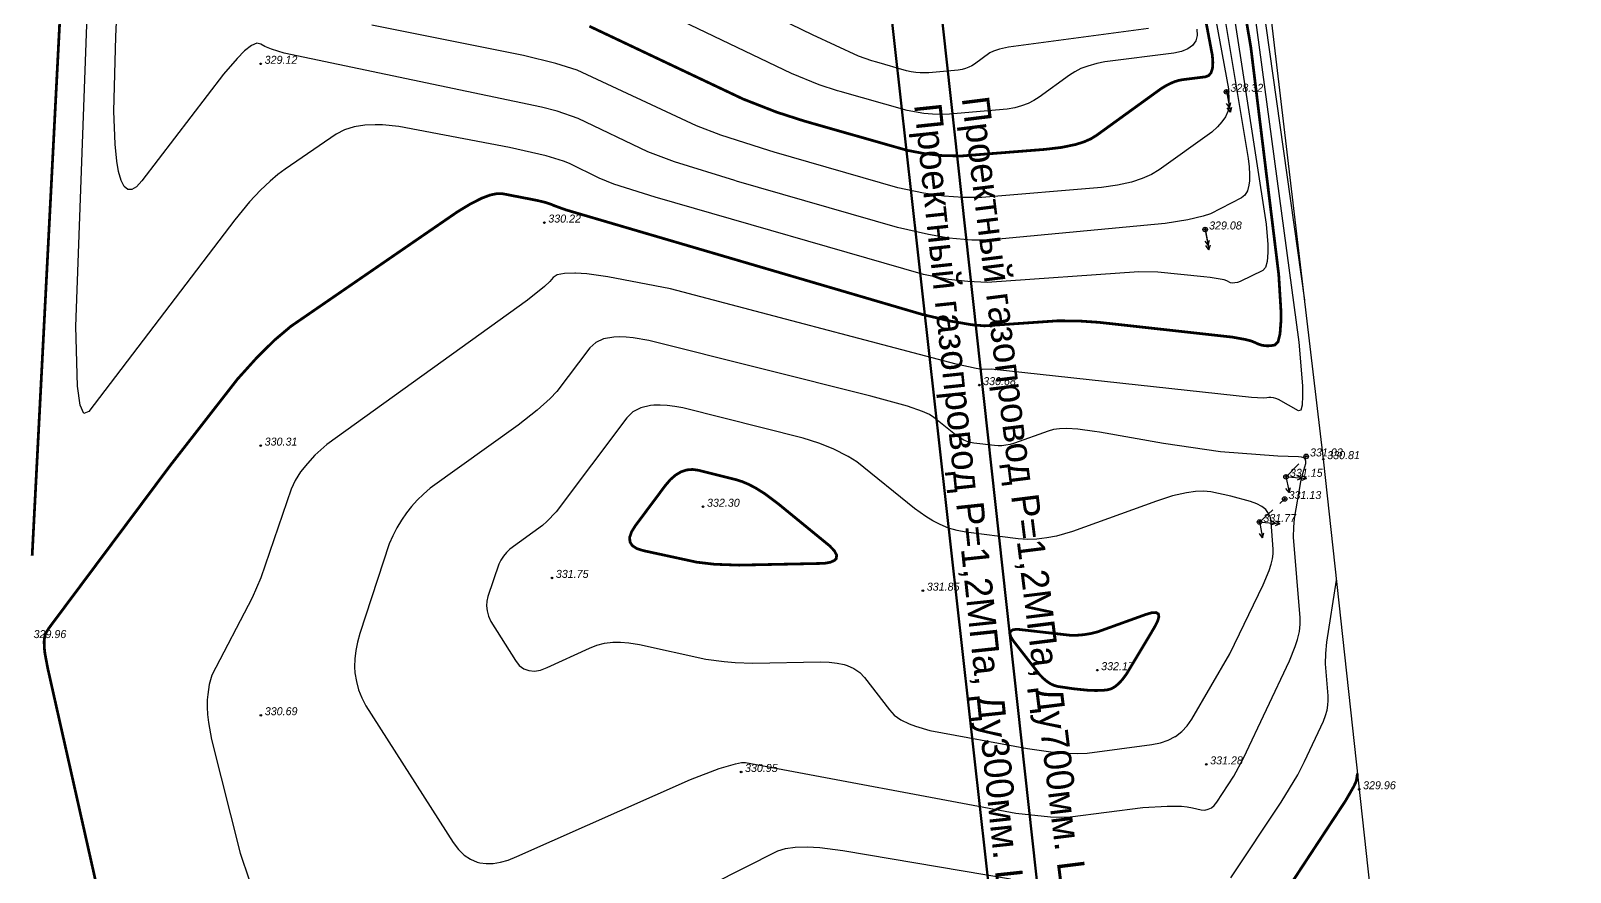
# Model space of a CAD drawing. Extents: x 108150 to 142535, y -18867 to -9422.
# Drawn here: x 139210.6 to 139379.2, y -13580.5 to -13488.4 of the extents above; entities that cross this region are included whole.
import ezdxf

# ---------------------------------------------------------------- set-up
doc = ezdxf.new("R2010")
doc.units = 0
doc.header["$MEASUREMENT"] = 0
doc.linetypes.add('ЗД_СТР_РАЗВ', pattern=[3, 2, -1])
for name, color, linetype in [('(007) Здания', 7, 'Continuous'), ('(022) Возд. Линии', 7, 'Continuous'), ('(040) Ограда', 7, 'Continuous'), ('CONTOURS-LABEL', 7, 'Continuous'), ('GEO_POINTS111', 7, 'Continuous'), ('R_Поверхность1_CNT-MAJ', 7, 'Continuous'), ('R_Поверхность1_CNT-MIN', 7, 'Continuous')]:
    doc.layers.add(name, color=color, linetype=linetype)
doc.linetypes.add('ОГРАДА_V_ПРОВ', pattern='A,2.5,["v",Standard,S=1,R=0,X=0,Y=0],5,["v",Standard,S=1,R=180,X=0,Y=0],2.5', length=10)

# ---------------------------------------------------------------- blocks, each defined once
blk = doc.blocks.new('strela1')
for p, q in [((0, 0), (2, 0)), ((2, 0), (1.5, 0.25)), ((2, 0), (1.5, -0.25))]:
    blk.add_line(p, q)
blk = doc.blocks.new('strela2')
at = {"layer": '(022) Возд. Линии'}
for p, q in [((0, 0), (2, 0)), ((1.5, 0), (1, 0.25)), ((1.5, 0), (1, -0.25)), ((2, 0), (1.5, 0.25)), ((2, 0), (1.5, -0.25))]:
    blk.add_line(p, q, dxfattribs=at)
blk = doc.blocks.new('*U2492')
at = {"layer": '(022) Возд. Линии'}
for name, p, rotation in [('strela1', (-0.05, 0.25), 280.8758532475073), ('strela2', (0.05, -0.25), 280.6415228112427)]:
    blk.add_blockref(name, p, dxfattribs=dict(at, rotation=rotation))
blk = doc.blocks.new('STOLB')
at = {"layer": '(022) Возд. Линии'}
blk.add_circle((0, 0), 0.25, dxfattribs=at)
blk = doc.blocks.new('*U2493')
at = {"layer": '(022) Возд. Линии'}
for name, p, rotation in [('strela1', (-0.05, 0.25), 280.8758532475073), ('strela2', (0.05, -0.25), 280.6415228112427)]:
    blk.add_blockref(name, p, dxfattribs=dict(at, rotation=rotation))
blk = doc.blocks.new('*U2494')
at = {"layer": '(022) Возд. Линии'}
for name, p, rotation in [('strela1', (-0.05, 0.25), 280.8758532475073), ('strela2', (0.25, -0.02), 354.9436078470249)]:
    blk.add_blockref(name, p, dxfattribs=dict(at, rotation=rotation))
blk = doc.blocks.new('*U2495')
at = {"layer": '(022) Возд. Линии'}
for name, p, rotation in [('strela1', (-0.05, 0.25), 280.8758532475073), ('strela2', (0.25, -0.02), 354.9436078470249)]:
    blk.add_blockref(name, p, dxfattribs=dict(at, rotation=rotation))

msp = doc.modelspace()

# ---------------------------------------------------------------- linework, layer by layer
at = {"layer": '(007) Здания', "linetype": 'ЗД_СТР_РАЗВ', "flags": 128}
for points, elevation in [([(139348.0614, -13537.1883), (139350.2644, -13534.9563)], 331.147), ([(139345.1554, -13542.1373), (139347.9114, -13539.6213)], 331.768)]:
    msp.add_lwpolyline(points, dxfattribs=dict(at, elevation=elevation))
at = {"layer": '(040) Ограда', "linetype": 'ОГРАДА_V_ПРОВ', "elevation": 331.432, "flags": 128}
msp.add_lwpolyline([(140189.8476, -13443.6762), (140193.3975, -13417.4134), (140089.9275, -13366.3493), (140011.0505, -13327.3708), (139994.8631, -13321.1751), (139930.108, -13298.7183), (139887.3247, -13291.2719), (139803.7556, -13277.1921), (139731.8093, -13272.4451), (139717.7462, -13270.5614), (139697.7391, -13267.9531), (139632.5805, -13266.5041), (139585.6072, -13267.5184), (139499.2672, -13277.9713), (139409.2573, -13290.6273), (139322.9944, -13306.8473), (139335.7974, -13397.3763), (139352.1444, -13535.2563), (139359.9974, -13607.5303), (139370.6814, -13702.5533), (139377.6814, -13764.7193), (139386.4634, -13843.0583), (139387.2483, -13848.7025), (139399.7605, -13946.8176)], dxfattribs=at)
at = {"layer": 'GEO_POINTS111'}
for points, elevation in [([(139235.8017, -13491.9759), (139235.8017, -13491.9759)], 329.1205), ([(139341.5504, -13495.0383), (139341.5504, -13495.0383)], 328.318), ([(139266.8553, -13509.3565), (139266.8553, -13509.3565)], 330.2194), ([(139339.2084, -13510.1113), (139339.2084, -13510.1113)], 329.082), ([(139314.4708, -13527.151), (139314.4708, -13527.151)], 330.6753), ([(139235.8017, -13533.7722), (139235.8017, -13533.7722)], 330.3076), ([(139350.2644, -13534.9563), (139350.2644, -13534.9563)], 331.031), ([(139352.1444, -13535.2563), (139352.1444, -13535.2563)], 330.813), ([(139348.0614, -13537.1883), (139348.0614, -13537.1883)], 331.147), ([(139347.9114, -13539.6213), (139347.9114, -13539.6213)], 331.127), ([(139284.2354, -13540.4653), (139284.2354, -13540.4653)], 332.301), ([(139345.1554, -13542.1373), (139345.1554, -13542.1373)], 331.768), ([(139267.6834, -13548.2561), (139267.6834, -13548.2561)], 331.7499), ([(139308.3014, -13549.6523), (139308.3014, -13549.6523)], 331.854), ([(139327.3914, -13558.3573), (139327.3914, -13558.3573)], 332.173), ([(139235.8142, -13563.2904), (139235.8142, -13563.2904)], 330.6887), ([(139339.3262, -13568.6701), (139339.3262, -13568.6701)], 331.2763), ([(139288.3983, -13569.4978), (139288.3983, -13569.4978)], 330.9467), ([(139356.0709, -13571.3933), (139356.0709, -13571.3933)], 329.959)]:
    msp.add_lwpolyline(points, dxfattribs=dict(at, elevation=elevation))
for centre in [(139235.8017, -13491.9759, 329.1205), (139341.5504, -13495.0383, 328.318), (139266.8553, -13509.3565, 330.2194), (139339.2084, -13510.1113, 329.082), (139314.4708, -13527.151, 330.6753), (139235.8017, -13533.7722, 330.3076), (139350.2644, -13534.9563, 331.031), (139352.1444, -13535.2563, 330.813), (139348.0614, -13537.1883, 331.147), (139347.9114, -13539.6213, 331.127), (139284.2354, -13540.4653, 332.301), (139345.1554, -13542.1373, 331.768), (139267.6834, -13548.2561, 331.7499), (139308.3014, -13549.6523, 331.854), (139327.3914, -13558.3573, 332.173), (139235.8142, -13563.2904, 330.6887), (139339.3262, -13568.6701, 331.2763), (139288.3983, -13569.4978, 330.9467), (139356.0709, -13571.3933, 329.959)]:
    msp.add_circle(centre, 0.0875, dxfattribs=at)
at = {"layer": 'R_Поверхность1_CNT-MAJ', "color": 42, "const_width": 0.3, "elevation": 332}
msp.add_lwpolyline([(139333.6581, -13553.6583), (139333.9988, -13553.0001), (139334.14, -13552.512), (139334.0816, -13552.1939), (139333.8237, -13552.0458), (139333.3663, -13552.0677), (139332.7093, -13552.2597), (139327.4139, -13554.1679), (139326.6618, -13554.3524), (139325.9127, -13554.4752), (139325.1667, -13554.5363), (139324.4237, -13554.5358), (139318.6105, -13553.8739), (139318.1578, -13553.9352), (139317.8955, -13554.0994), (139317.8237, -13554.3665), (139317.9424, -13554.7366), (139318.2515, -13555.2095), (139321.0809, -13558.8423), (139321.4825, -13559.2531), (139321.8824, -13559.5882), (139322.2804, -13559.8476), (139322.6767, -13560.0312), (139323.0711, -13560.1392), (139324.8166, -13560.3961), (139326.3282, -13560.5506), (139327.2808, -13560.5853), (139328.1422, -13560.5498), (139328.5387, -13560.5057), (139328.9285, -13560.3952), (139329.3274, -13560.1698), (139329.7356, -13559.8293), (139330.1529, -13559.3737), (139330.5796, -13558.8031), (139333.2177, -13554.4015)], close=True, dxfattribs=at)
at = {"layer": 'R_Поверхность1_CNT-MAJ', "color": 42, "const_width": 0.3, "elevation": 330}
msp.add_lwpolyline([(139343.2146, -13589.9405), (139354.5776, -13572.6564), (139355.4533, -13571.14), (139355.6854, -13570.6525), (139355.7845, -13570.3388), (139355.8824, -13569.6583)], dxfattribs=at)
at = {"layer": 'R_Поверхность1_CNT-MIN', "color": 44}
for points, elevation in [([(139343.6354, -13463.4865), (139342.9319, -13468.7774), (139342.9105, -13469.3272), (139342.9227, -13469.8911), (139342.9687, -13470.4693), (139343.1617, -13471.6685), (139344.6798, -13479.5057), (139350.08, -13517.8442)], 331), ([(139342.0007, -13581.0751), (139347.5148, -13572.8053), (139349.3499, -13569.7984), (139350.0973, -13568.3672), (139352.1758, -13563.9273), (139352.3908, -13563.3261), (139352.5485, -13562.7479), (139352.6489, -13562.1929), (139352.692, -13561.661), (139352.6777, -13561.1522), (139352.3899, -13557.6561), (139352.4044, -13556.5389), (139352.5194, -13555.2989), (139353.5835, -13548.5008)], 330.5), ([(139248.635, -13600.2573), (139292.4176, -13578.1497), (139293.2515, -13577.8863), (139294.317, -13577.7391), (139295.6142, -13577.708), (139297.0351, -13577.7838), (139299.5455, -13578.0877), (139317.8942, -13581.2172)], 330.5)]:
    msp.add_lwpolyline(points, dxfattribs=dict(at, elevation=elevation))

# ---------------------------------------------------------------- block references
at = {"layer": '(022) Возд. Линии'}
for name, p in [('*U2492', (139341.5504, -13495.0383, 328.318)), ('STOLB', (139341.5504, -13495.0383, 328.318)), ('*U2493', (139339.2084, -13510.1113, 329.082)), ('STOLB', (139339.2084, -13510.1113, 329.082)), ('STOLB', (139350.2644, -13534.9563, 331.031)), ('*U2495', (139348.0614, -13537.1883, 331.147)), ('STOLB', (139348.0614, -13537.1883, 331.147)), ('STOLB', (139347.9114, -13539.6213, 331.127)), ('*U2494', (139345.1554, -13542.1373, 331.768)), ('STOLB', (139345.1554, -13542.1373, 331.768))]:
    msp.add_blockref(name, p, dxfattribs=at)

# ---------------------------------------------------------------- texts
at = {"char_height": 3, "attachment_point": 1}
for s, width, insert, rotation in [('Проектный газопровод Р=1,2МПа, Ду700мм. L=2,2км', 127.777306, (139315.5195, -13495.359, 330.5), 277.09539), ('Проектный газопровод Р=1,2МПа, Ду300мм. L=2,2км', 154.405187, (139310.3182, -13496.1461, 330.5), 276.0261)]:
    msp.add_mtext_dynamic_manual_height_columns(s, width=width, gutter_width=12.5, heights=[0], dxfattribs=dict(at, insert=insert, rotation=rotation))
at = {"layer": 'GEO_POINTS111', "color": 7, "char_height": 0.876, "attachment_point": 1}
for s, insert, width in [('\\fD431|b0|i1|c0|p34;\\W1.0000000000;\\T1.0000000000;\\o\\l329.12', (139236.2286, -13491.0999, 329.1205), 3.820252), ('\\fD431|b0|i1|c0|p34;\\W1.0000000000;\\T1.0000000000;\\o\\l328.32', (139341.9772, -13494.1623, 328.318), 4.030891), ('\\fD431|b0|i1|c0|p34;\\W1.0000000000;\\T1.0000000000;\\o\\l330.22', (139267.2821, -13508.4805, 330.2194), 4.006835), ('\\fD431|b0|i1|c0|p34;\\W1.0000000000;\\T1.0000000000;\\o\\l329.08', (139339.6352, -13509.2353, 329.082), 4.079003), ('\\fD431|b0|i1|c0|p34;\\W1.0000000000;\\T1.0000000000;\\o\\l330.68', (139314.8976, -13526.275, 330.6753), 4.036758), ('\\fD431|b0|i1|c0|p34;\\W1.0000000000;\\T1.0000000000;\\o\\l330.31', (139236.2286, -13532.8962, 330.3076), 3.739869), ('\\fD431|b0|i1|c0|p34;\\W1.0000000000;\\T1.0000000000;\\o\\l331.03', (139350.6912, -13534.0803, 331.031), 3.802063), ('\\fD431|b0|i1|c0|p34;\\W1.0000000000;\\T1.0000000000;\\o\\l330.81', (139352.5712, -13534.3803, 330.813), 3.817905), ('\\fD431|b0|i1|c0|p34;\\W1.0000000000;\\T1.0000000000;\\o\\l331.15', (139348.4882, -13536.3123, 331.147), 3.540378), ('\\fD431|b0|i1|c0|p34;\\W1.0000000000;\\T1.0000000000;\\o\\l332.30', (139284.6622, -13539.5893, 332.301), 3.965176), ('\\fD431|b0|i1|c0|p34;\\W1.0000000000;\\T1.0000000000;\\o\\l331.13', (139348.3382, -13538.7453, 331.127), 3.555633), ('\\fD431|b0|i1|c0|p34;\\W1.0000000000;\\T1.0000000000;\\o\\l331.77', (139345.5822, -13541.2613, 331.768), 3.652445), ('\\fD431|b0|i1|c0|p34;\\W1.0000000000;\\T1.0000000000;\\o\\l331.75', (139268.1102, -13547.3801, 331.7499), 3.672981), ('\\fD431|b0|i1|c0|p34;\\W1.0000000000;\\T1.0000000000;\\o\\l331.85', (139308.7282, -13548.7763, 331.854), 3.810864), ('\\fD431|b0|i1|c0|p34;\\W1.0000000000;\\T1.0000000000;\\o\\l329.96', (139210.9265, -13553.9672, 329.964), 4.077243), ('\\fD431|b0|i1|c0|p34;\\W1.0000000000;\\T1.0000000000;\\o\\l332.17', (139327.8182, -13557.4813, 332.173), 3.754537), ('\\fD431|b0|i1|c0|p34;\\W1.0000000000;\\T1.0000000000;\\o\\l330.69', (139236.2411, -13562.4144, 330.6887), 4.008595), ('\\fD431|b0|i1|c0|p34;\\W1.0000000000;\\T1.0000000000;\\o\\l330.95', (139288.8251, -13568.6218, 330.9467), 4.039105), ('\\fD431|b0|i1|c0|p34;\\W1.0000000000;\\T1.0000000000;\\o\\l331.28', (139339.753, -13567.7941, 331.2763), 3.772726), ('\\fD431|b0|i1|c0|p34;\\W1.0000000000;\\T1.0000000000;\\o\\l329.96', (139356.4977, -13570.5173, 329.959), 4.077243)]:
    msp.add_mtext(s, dxfattribs=dict(at, insert=insert, width=width))

# ---------------------------------------------------------------- wipeouts: each hides what was drawn before it
at = {"color": 42}
for points in [[(139279.1757, -13490.1252), (139278.3502, -13491.8255), (139274.7612, -13490.083), (139275.5867, -13488.3827)], [(139214.4397, -13497.9167), (139212.565, -13497.8093), (139212.7906, -13493.8684), (139214.6653, -13493.9758)], [(139301.9786, -13518.265), (139302.6395, -13520.0226), (139298.9447, -13521.4119), (139298.2838, -13519.6543)], [(139299.2877, -13544.5182), (139298.1098, -13545.9866), (139295.0404, -13543.5241), (139296.2184, -13542.0558)]]:
    msp.add_wipeout(points, dxfattribs=at).dxf.layer = 'CONTOURS-LABEL'

# ---------------------------------------------------------------- next in the draw order: linework, layer by layer
at = {"color": 5, "lineweight": 60, "elevation": 326}
msp.add_lwpolyline([(140801.1787, -13472.1263), (140732.6859, -13429.2653), (140508.6645, -13458.1742), (140121.5145, -13301.8894), (140008.5394, -13255.9467), (139894.9978, -13227.6407), (139701.0834, -13202.7773), (139605.8741, -13203.0774), (139501.6057, -13214.5407), (139285.8205, -13248.3325), (139225.0703, -13260.2035), (139246.7442, -13375.4068), (139298.7261, -13431.8258), (139344.6342, -13842.8789)], dxfattribs=at)
at = {"color": 4, "lineweight": 60}
msp.add_lwpolyline([(140798.5699, -13476.3918), (140733.7339, -13436.2883), (140507.8122, -13467.1846), (140118.8988, -13306.1506), (140005.4069, -13262.7742), (139894.0076, -13233.3311), (139700.6355, -13208.0653), (139606.0868, -13208.3889), (139503.2675, -13219.6322), (139284.0393, -13254.6173), (139231.4764, -13264.9757), (139252.444, -13373.3441), (139304.0432, -13429.4475), (139349.5096, -13842.3587)], dxfattribs=at)
at = {"layer": 'R_Поверхность1_CNT-MAJ', "color": 42, "const_width": 0.3}
for points, elevation in [([(139210.7725, -13545.8117), (139220.2371, -13362.5916)], 330), ([(139342.5928, -13480.6268), (139344.2098, -13490.174), (139347.265, -13515.065), (139347.4977, -13518.8778), (139347.5012, -13520.2213), (139347.4017, -13521.5672), (139347.1833, -13522.4123), (139346.846, -13522.7566), (139346.4562, -13522.8279), (139346.0804, -13522.8543), (139345.7187, -13522.8356), (139345.371, -13522.7719), (139345.0373, -13522.6633), (139344.7177, -13522.5096), (139344.296, -13522.335), (139343.6562, -13522.1635), (139342.1634, -13521.8937), (139327.5938, -13520.2796), (139325.3575, -13520.1278), (139323.0414, -13520.1111), (139315.0406, -13520.663), (139313.6948, -13520.5456), (139311.4134, -13520.1628), (139308.2711, -13519.4248), (139269.2007, -13507.9616), (139267.943, -13507.5083), (139267.6693, -13507.3877), (139266.9741, -13507.1553), (139266.0814, -13506.9345), (139262.2909, -13506.2006), (139261.6762, -13506.1837), (139260.9223, -13506.3421), (139260.029, -13506.6758), (139258.7797, -13507.3042), (139257.3317, -13508.1828), (139239.1045, -13520.7109), (139237.3349, -13522.2055), (139235.4216, -13524.0875), (139233.2515, -13526.4968), (139225.8689, -13535.9773), (139212.6016, -13553.7612), (139212.2797, -13554.2776), (139212.1437, -13554.674), (139212.084, -13555.2066), (139212.1005, -13555.8752), (139212.1743, -13556.5487), (139212.4864, -13558.189), (139225.9842, -13618.1428)], 330), ([(139338.1402, -13481.2575), (139339.9965, -13491.0666), (139340.0507, -13491.8257), (139340.0117, -13492.4368), (139339.9977, -13492.5161), (139339.8416, -13492.9751), (139339.5826, -13493.271), (139339.2208, -13493.4037), (139336.7414, -13493.7103), (139336.317, -13493.7902), (139335.8702, -13493.9279), (139335.401, -13494.1234), (139334.9094, -13494.3765), (139334.3955, -13494.6874), (139327.289, -13499.8261), (139326.6746, -13500.1997), (139325.9266, -13500.5253), (139325.045, -13500.8031), (139323.4981, -13501.1259), (139321.6596, -13501.3441), (139312.4942, -13502.0658), (139310.4158, -13502.0214), (139308.3811, -13501.7903), (139306.5449, -13501.4388), (139296.1108, -13498.4698), (139295.2019, -13498.2061), (139292.2943, -13497.27), (139288.6257, -13495.8351), (139271.7906, -13487.8636)], 328)]:
    msp.add_lwpolyline(points, dxfattribs=dict(at, elevation=elevation))
at = {"layer": 'R_Поверхность1_CNT-MAJ', "color": 42, "const_width": 0.3, "elevation": 332}
msp.add_lwpolyline([(139292.4852, -13540.163), (139290.9887, -13539.0402), (139289.9894, -13538.4138), (139289.2268, -13538.0146), (139288.4988, -13537.7073), (139287.8056, -13537.4919), (139283.75, -13536.4753), (139283.0851, -13536.3807), (139282.4421, -13536.436), (139281.8212, -13536.6411), (139281.2223, -13536.9961), (139280.6453, -13537.5008), (139280.0903, -13538.1554), (139276.8265, -13542.5322), (139276.3971, -13543.2161), (139276.1967, -13543.809), (139276.2255, -13544.3108), (139276.4833, -13544.7216), (139276.9702, -13545.0413), (139277.6861, -13545.2699), (139283.5365, -13546.5345), (139285.4927, -13546.7639), (139288.1755, -13546.8585), (139297.5098, -13546.6648), (139298.1772, -13546.5397), (139298.6228, -13546.3428), (139298.8229, -13546.1275), (139298.8554, -13545.757), (139298.6116, -13545.297), (139298.0915, -13544.7475), (139292.8123, -13540.4298)], close=True, dxfattribs=at)
at = {"layer": 'R_Поверхность1_CNT-MIN', "color": 44}
for points, elevation in [([(139341.2895, -13479.6661), (139345.9016, -13509.5127), (139346.0727, -13511.747), (139346.0799, -13512.6174), (139345.9987, -13513.6106), (139345.8087, -13514.2763), (139345.51, -13514.6144), (139343.0533, -13515.8108), (139342.745, -13515.9137), (139342.4667, -13515.9691), (139342.2183, -13515.9769), (139341.9997, -13515.937), (139341.5903, -13515.7417), (139341.2754, -13515.6404), (139340.8664, -13515.5458), (139339.7661, -13515.3763), (139339.0747, -13515.3015), (139334.0142, -13514.7687), (139331.9577, -13514.7492), (139315.3413, -13515.9117), (139313.2133, -13515.8188), (139311.0942, -13515.5703), (139308.3802, -13515.052), (139278.9852, -13506.5882), (139274.4773, -13505.1429), (139272.871, -13504.4956), (139269.6056, -13502.8958), (139268.9578, -13502.6228), (139267.0407, -13502.0386), (139263.056, -13501.1528), (139250.9285, -13498.8434), (139249.1442, -13498.6588), (139248.3195, -13498.6388), (139247.1966, -13498.6958), (139246.0233, -13498.8883), (139244.9767, -13499.2165), (139244.0569, -13499.6803), (139238.4829, -13503.4983), (139237.6545, -13504.1088), (139236.8182, -13504.8087), (139235.7605, -13505.8109), (139234.5751, -13507.084), (139232.9557, -13509.069), (139216.969, -13530.0259), (139216.4278, -13530.2513), (139216.0175, -13529.3372), (139215.7379, -13527.2837), (139215.5641, -13520.7358), (139221.7062, -13351.4745)], 329.5), ([(139340.3789, -13481.0537), (139343.9279, -13502.328), (139344.035, -13503.2631), (139344.0789, -13504.0879), (139344.0598, -13504.8022), (139344.005, -13505.2596), (139343.8346, -13505.8937), (139343.5661, -13506.3562), (139343.1996, -13506.6472), (139339.7747, -13508.3858), (139338.9836, -13508.6475), (139337.3202, -13509.0422), (139334.8269, -13509.4507), (139315.8041, -13511.2493), (139314.7652, -13511.2979), (139313.642, -13511.2806), (139311.1424, -13511.049), (139308.9217, -13510.6786), (139305.5051, -13509.8952), (139287.891, -13504.8147), (139287.6969, -13504.7584), (139281.097, -13502.7054), (139278.1809, -13501.6217), (139270.5548, -13497.9748), (139268.2444, -13497.1698), (139266.5485, -13496.707), (139238.3594, -13490.7999), (139236.9794, -13490.3597), (139236.2639, -13490.0696), (139235.8003, -13489.8076), (139235.3797, -13489.7259), (139234.7931, -13489.977), (139234.0404, -13490.5609), (139233.2117, -13491.3808), (139231.7112, -13493.1267), (139222.7832, -13504.7999), (139222.2068, -13505.4338), (139221.6907, -13505.7454), (139221.2347, -13505.7346), (139220.8389, -13505.4015), (139220.5034, -13504.7462), (139220.2281, -13503.7684), (139220.0345, -13502.6326), (139219.853, -13500.7722), (139219.7316, -13497.1753), (139219.9308, -13489.0304), (139223.42, -13411.2218)], 329), ([(139332.9935, -13488.1088), (139317.6583, -13490.1422), (139316.6773, -13490.3707), (139316.0386, -13490.5765), (139315.6385, -13490.7809), (139313.9544, -13492.0037), (139313.6586, -13492.1936), (139313.3328, -13492.3559), (139312.9769, -13492.4904), (139312.5909, -13492.5973), (139312.1748, -13492.6765), (139308.9614, -13492.954), (139308.4935, -13492.9754), (139308.0123, -13492.9644), (139307.5178, -13492.921), (139307.0099, -13492.8451), (139306.4887, -13492.7367), (139303.2481, -13491.8108), (139302.7069, -13491.6538), (139301.2636, -13491.1269), (139296.2122, -13488.7963), (139272.9343, -13477.4926)], 327), ([(139339.1659, -13480.63), (139341.7474, -13494.7278), (139341.8069, -13496.0737), (139341.783, -13496.6537), (139341.6725, -13497.2072), (139341.4243, -13497.7699), (139341.0385, -13498.3418), (139340.5469, -13498.8913), (139339.932, -13499.449), (139334.1832, -13503.5725), (139333.3402, -13504.0882), (139332.3244, -13504.5368), (139331.1358, -13504.9183), (139329.6119, -13505.2634), (139327.8746, -13505.5256), (139314.767, -13506.6004), (139312.7096, -13506.6073), (139310.5881, -13506.4583), (139308.3573, -13506.1457), (139305.5757, -13505.5521), (139292.0009, -13501.6423), (139291.4494, -13501.4823), (139286.1892, -13499.7938), (139283.5151, -13498.7647), (139270.4538, -13492.6797), (139268.1255, -13491.9408), (139264.5888, -13491.0687), (139247.9555, -13487.7573)], 328.5), ([(139344.0646, -13482.2799), (139349.4574, -13522.4357), (139349.8506, -13527.2231), (139349.8744, -13528.3276), (139349.8196, -13529.3437), (139349.668, -13529.886), (139349.4195, -13529.9543), (139347.2498, -13528.7425), (139346.9538, -13528.6208), (139346.675, -13528.5389), (139346.4136, -13528.4968), (139346.1694, -13528.4946), (139345.9425, -13528.5321), (139345.6123, -13528.569), (139344.2806, -13528.5186), (139315.7759, -13525.4187), (139314.8115, -13525.4245), (139314.151, -13525.3392), (139311.9466, -13524.8538), (139280.6808, -13516.6071), (139273.8222, -13515.2845), (139271.5121, -13514.9784), (139270.2759, -13514.8933), (139270.1989, -13514.8909), (139269.0648, -13514.9215), (139268.2747, -13515.0868), (139267.8288, -13515.3867), (139267.4529, -13515.8124), (139266.8732, -13516.3547), (139265.0057, -13517.8631), (139243.031, -13533.6641), (139241.7406, -13534.8291), (139240.9123, -13535.7144), (139240.1722, -13536.6597), (139239.5793, -13537.6068), (139239.1338, -13538.5556), (139235.8233, -13548.257), (139234.8438, -13550.4359), (139230.4598, -13558.9113), (139230.1683, -13559.917), (139229.9947, -13561.0042), (139229.9515, -13561.594), (139229.9417, -13562.3919), (139229.9844, -13563.226), (139230.0795, -13564.0964), (139230.4271, -13565.9457), (139233.5565, -13578.3812), (139234.5475, -13581.299)], 330.5), ([(139338.2983, -13488.1715), (139338.3468, -13488.8754), (139338.1932, -13489.4753), (139337.8376, -13489.971), (139337.3231, -13490.3399), (139336.6324, -13490.6181), (139335.7656, -13490.8055), (139328.2249, -13491.7645), (139327.344, -13491.9457), (139326.3752, -13492.218), (139325.6108, -13492.5061), (139324.9319, -13492.839), (139324.3382, -13493.2166), (139321.0323, -13495.6168), (139320.4518, -13495.9896), (139319.8122, -13496.3081), (139319.1136, -13496.5723), (139318.3559, -13496.782), (139317.5392, -13496.9375), (139311.2315, -13497.4821), (139310.3131, -13497.5242), (139309.3685, -13497.5026), (139308.3977, -13497.4173), (139306.5761, -13497.1014), (139299.2602, -13495.0187), (139298.9544, -13494.9299), (139296.9494, -13494.2736), (139293.8977, -13493.0387), (139271.7867, -13482.4352)], 327.5)]:
    msp.add_lwpolyline(points, dxfattribs=dict(at, elevation=elevation))
for points, elevation in [([(139327.0907, -13532.2186), (139325.2728, -13531.9674), (139324.07, -13531.9026), (139323.2766, -13531.9297), (139322.59, -13532.0231), (139322.0102, -13532.1827), (139318.3377, -13533.5117), (139317.8491, -13533.6444), (139317.3857, -13533.7371), (139316.9476, -13533.7898), (139316.5346, -13533.8026), (139316.1469, -13533.7753), (139313.8964, -13533.4918), (139313.5224, -13533.4239), (139313.1507, -13533.3147), (139312.7812, -13533.1642), (139312.414, -13532.9725), (139312.049, -13532.7394), (139309.5163, -13530.6954), (139309.0225, -13530.3843), (139308.2643, -13530.041), (139306.634, -13529.4665), (139302.6114, -13528.3516), (139278.2758, -13522.2682), (139276.5738, -13521.9752), (139275.8122, -13521.9013), (139275.11, -13521.8757), (139274.4527, -13521.8995), (139273.3449, -13522.0934), (139272.477, -13522.4822), (139271.8491, -13523.0659), (139268.2235, -13527.8574), (139267.5057, -13528.6084), (139266.0618, -13529.9106), (139263.9969, -13531.5264), (139254.3612, -13538.4404), (139253.6248, -13539.0713), (139252.9402, -13539.7358), (139252.3074, -13540.434), (139251.7461, -13541.1395), (139251.1953, -13541.9346), (139250.7005, -13542.766), (139250.2618, -13543.6337), (139249.8792, -13544.5377), (139246.649, -13554.3414), (139246.3799, -13555.2822), (139246.1946, -13556.2039), (139246.0933, -13557.1066), (139246.0759, -13557.9902), (139246.1203, -13558.6625), (139246.2692, -13559.5937), (139246.5192, -13560.502), (139246.8703, -13561.3874), (139247.3224, -13562.2498), (139256.877, -13577.2218), (139257.4454, -13577.988), (139258.0744, -13578.6011), (139258.7638, -13579.0611), (139259.5137, -13579.368), (139259.7925, -13579.4396), (139260.4983, -13579.5343), (139261.2481, -13579.5175), (139262.0419, -13579.3893), (139262.8798, -13579.1496), (139263.8537, -13578.7565), (139282.8437, -13570.3219), (139286.0066, -13569.1339), (139287.7883, -13568.5997), (139288.4497, -13568.4782), (139288.8811, -13568.4805), (139318.4948, -13574.003), (139322.2569, -13574.417), (139323.5042, -13574.4562), (139324.4355, -13574.3984), (139332.3732, -13573.4026), (139335.0605, -13573.2338), (139335.8689, -13573.2288), (139336.5992, -13573.2581), (139337.2513, -13573.3217), (139337.8252, -13573.4196), (139338.7615, -13573.6557), (139339.1696, -13573.6685), (139339.5452, -13573.5904), (139339.8885, -13573.4213), (139340.1994, -13573.1613), (139340.4779, -13572.8102), (139342.3405, -13569.9655), (139343.4016, -13567.985), (139348.4508, -13557.3514), (139349.0758, -13555.7568), (139349.3138, -13554.997), (139349.523, -13554.1151), (139349.6265, -13553.3308), (139349.6243, -13552.6441), (139348.8949, -13543.7814), (139348.9086, -13542.7085), (139349.0048, -13541.7709), (139349.6671, -13537.729), (139349.8872, -13536.8178), (139350.2264, -13535.7278), (139350.2329, -13535.4667), (139350.156, -13535.2647), (139349.9956, -13535.1218), (139349.7517, -13535.038), (139349.4243, -13535.0132), (139347.1501, -13534.9444), (139340.8854, -13534.4573), (139334.6328, -13533.5404), (139327.6369, -13532.3143)], 331), ([(139344.1891, -13539.8875), (139342.0133, -13539.2994), (139339.8247, -13538.8467), (139339.0426, -13538.7699), (139338.1596, -13538.796), (139337.1758, -13538.9251), (139335.6233, -13539.2803), (139333.8717, -13539.8387), (139324.6734, -13543.1853), (139322.9217, -13543.6724), (139321.8739, -13543.8778), (139320.7611, -13544.0117), (139319.7124, -13544.0441), (139318.7277, -13543.9748), (139313.012, -13543.2547), (139312.0623, -13543.0823), (139311.1182, -13542.805), (139310.1798, -13542.4228), (139309.3925, -13542.0189), (139308.6092, -13541.5403), (139307.3987, -13540.6473), (139301.0607, -13535.5383), (139300.1291, -13534.9593), (139298.4722, -13534.129), (139296.9216, -13533.5108), (139295.2003, -13532.9504), (139282.0039, -13529.6332), (139281.1243, -13529.477), (139280.3049, -13529.3788), (139279.5459, -13529.3385), (139278.847, -13529.3561), (139278.48, -13529.3916), (139277.4065, -13529.6383), (139276.5401, -13530.0843), (139275.881, -13530.7296), (139268.1392, -13541.0176), (139267.1345, -13542.0827), (139266.6588, -13542.5091), (139263.0809, -13545.1213), (139262.7028, -13545.4875), (139262.372, -13545.8844), (139262.0886, -13546.3119), (139261.8525, -13546.7701), (139260.6734, -13550.2841), (139260.5546, -13550.7972), (139260.5284, -13551.3282), (139260.5948, -13551.877), (139260.7537, -13552.4436), (139261.0052, -13553.0281), (139263.6916, -13557.2981), (139264.1138, -13557.8288), (139264.5996, -13558.1983), (139265.1491, -13558.4067), (139265.7622, -13558.454), (139266.4389, -13558.3402), (139267.1792, -13558.0652), (139271.8123, -13555.932), (139272.6074, -13555.6253), (139273.4483, -13555.4164), (139274.3352, -13555.3052), (139275.2034, -13555.2896), (139276.1114, -13555.359), (139277.271, -13555.5581), (139284.5395, -13557.1408), (139286.5539, -13557.4259), (139287.7375, -13557.5238), (139289.6985, -13557.5808), (139297.0763, -13557.4556), (139298.0324, -13557.4764), (139298.9009, -13557.5735), (139299.682, -13557.7471), (139300.012, -13557.8526), (139300.7577, -13558.1882), (139301.387, -13558.6254), (139301.8999, -13559.1643), (139304.6279, -13562.7022), (139305.1722, -13563.2655), (139305.896, -13563.7759), (139306.7991, -13564.2335), (139307.4746, -13564.4998), (139309.0482, -13564.967), (139319.7711, -13566.9255), (139322.5595, -13567.3244), (139323.965, -13567.4362), (139325.176, -13567.4698), (139326.2998, -13567.4362), (139333.3529, -13566.5092), (139334.3002, -13566.3195), (139335.1606, -13566.0225), (139335.9341, -13565.6182), (139335.9519, -13565.607), (139336.6417, -13565.0881), (139337.2432, -13564.4602), (139337.7564, -13563.7233), (139341.9258, -13556.5607), (139345.5738, -13549.0036), (139346.2268, -13547.4473), (139346.4438, -13546.7679), (139346.5877, -13546.1544), (139346.6585, -13545.6067), (139346.6563, -13545.1249), (139346.4493, -13542.1609), (139346.3613, -13541.6484), (139346.1579, -13541.1894), (139345.8389, -13540.7838), (139345.4044, -13540.4316), (139344.8545, -13540.1328)], 331.5)]:
    msp.add_lwpolyline(points, close=True, dxfattribs=dict(at, elevation=elevation))

doc.saveas('drawing.dxf')
